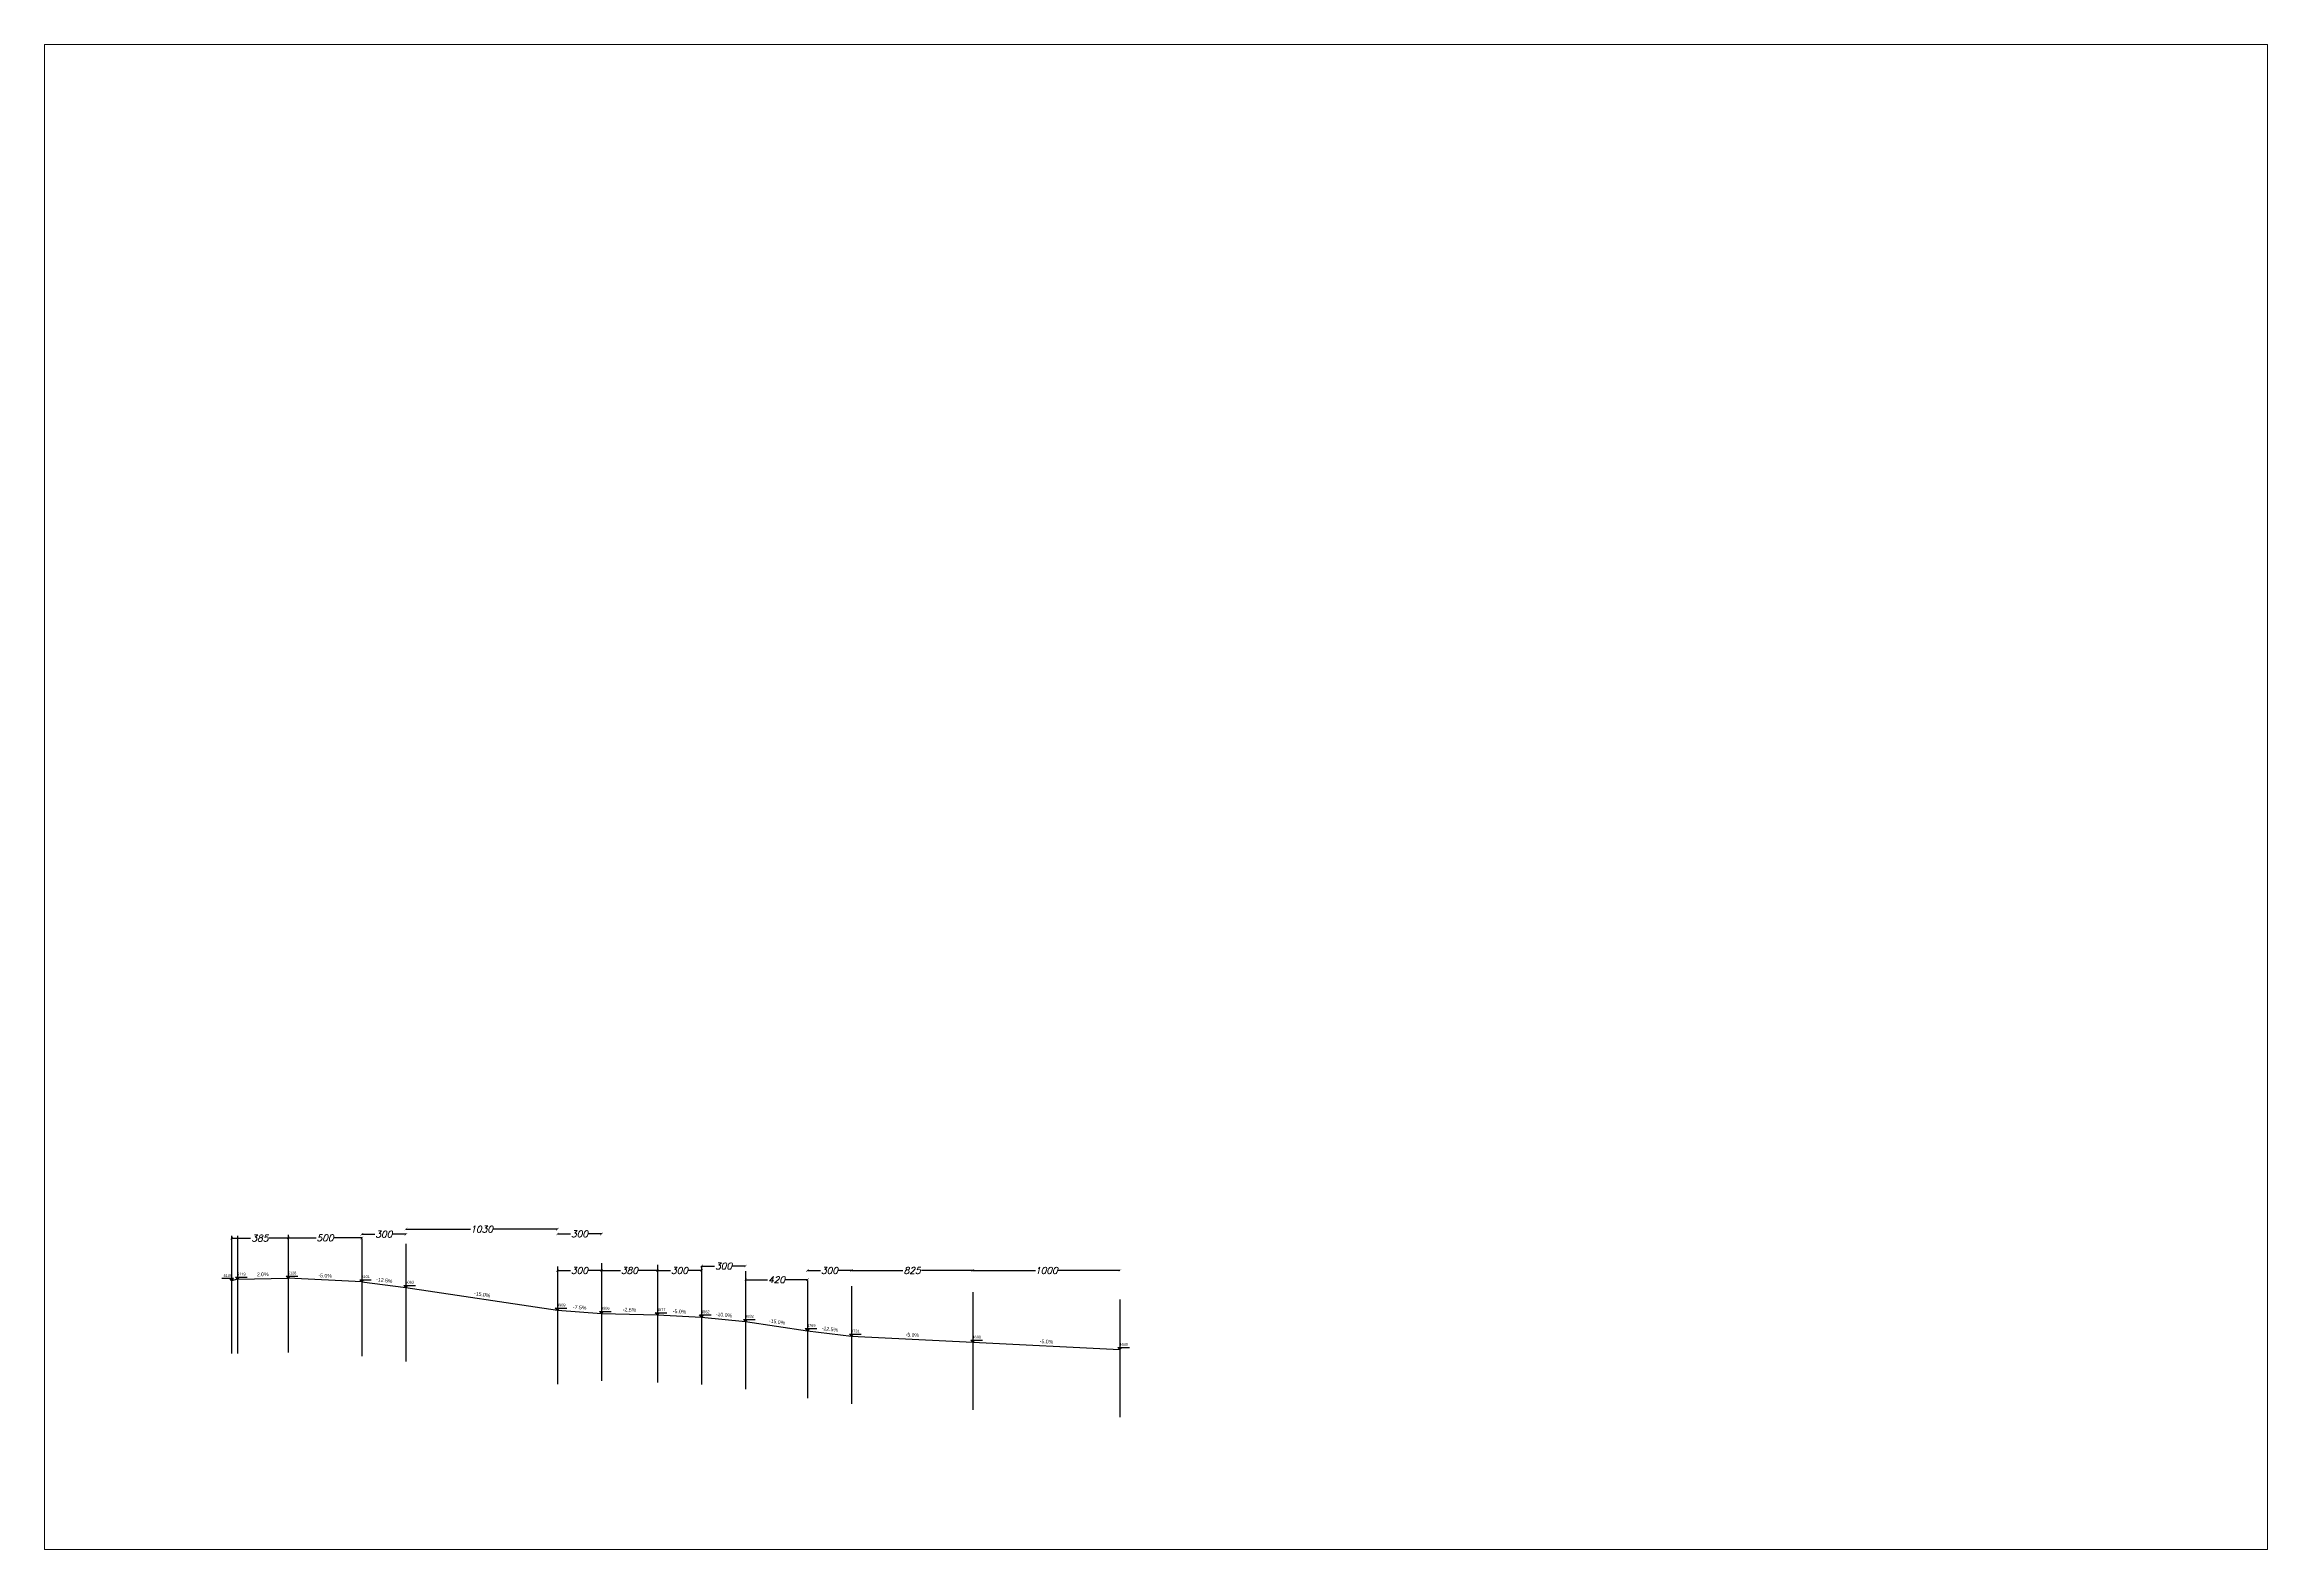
# Paper-space layout '1' of a CAD drawing. Header units: millimetres. Extents: x 24 to 252, y 34 to 188.
# The model-space entities are those that its viewports show. They can reach past a viewport. Long polylines and large blocks are cut down to what shows.
import ezdxf
from ezdxf.enums import TextEntityAlignment as Align

# ---------------------------------------------------------------- set-up
doc = ezdxf.new("R2010")
doc.units = ezdxf.units.MM
doc.linetypes.add('1-1', pattern=[2, 1, -1])
doc.layers.add('$M-kv bnyan', color=240, linetype='Continuous')
doc.layers.add('RO-HATCH6', color=82, linetype='Continuous')
doc.styles.add('ITALIC', font='italic.shx')
doc.styles.get("Standard").update_dxf_attribs({"font": 'arial.ttf'})
doc.dimstyles.new('abed', dxfattribs={"dimtxt": 45, "dimasz": 18, "dimexe": 3, "dimexo": 8, "dimgap": 0.09, "dimtad": 0, "dimtoh": 1, "dimdec": 0, "dimzin": 0, "dimdsep": 46, "dimtxsty": 'ITALIC', "dimblk1": 'ARCHTICK', "dimblk2": 'ARCHTICK', "dimsah": 1, "dimcen": 0.09, "dimse1": 1, "dimse2": 1, "dimclrd": 4, "dimclrt": 4, "dimadec": 0, "dimazin": 0, "dimtfac": 1, "dimtdec": 0, "dimtofl": 0, "dimtmove": 0, "dimatfit": 3, "dimfxl": 1, "dimtolj": 1, "dimtzin": 0, "dimarcsym": 0})

# ---------------------------------------------------------------- blocks, each defined once
blk = doc.blocks.new('spot LV')
at = {"layer": 'RO-HATCH6'}
h = blk.add_hatch(color=7, dxfattribs=at)
h.dxf.hatch_style = 1
h.paths.add_polyline_path([(176, 14), (148, 14), (162, 0)])
blk.add_lwpolyline([(176, 14), (162, 0), (148, 14), (227, 14)])
for tag, p in [('LV', (159, 26)), ('R_LV', (180, -10))]:
    blk.add_attdef(tag, p, '', height=18.8)
blk = doc.blocks.new('spot_level')
at = {"layer": 'RO-HATCH6'}
h = blk.add_hatch(color=7, dxfattribs=at)
h.dxf.hatch_style = 1
h.paths.add_polyline_path([(14, 14), (-14, 14), (0, 0)])
blk.add_lwpolyline([(14, 14), (0, 0), (-14, 14), (65, 14)])
for tag, p in [('LV', (-3, 26)), ('R_LV', (18, -10))]:
    blk.add_attdef(tag, p, '', height=18.8)
blk = doc.blocks.new('_ArchTick')
at = {"color": 0, "linetype": 'ByBlock', "const_width": 0.15}
blk.add_lwpolyline([(-0.5, -0.5), (0.5, 0.5)], dxfattribs=at)
blk = doc.blocks.new('*D142')
at = {"color": 4, "lineweight": -2, "transparency": 16777216}
for p, q in [((967, 5399), (1096, 5399)), ((1352, 5399), (1222, 5399))]:
    blk.add_line(p, q, dxfattribs=at)
at = {"layer": 'Defpoints', "color": 0, "transparency": 16777216}
for p in [(967, 5399), (967, 5396), (1352, 5422)]:
    blk.add_point(p, dxfattribs=at)
at = {"color": 4, "lineweight": -2, "transparency": 16777216, "xscale": 18, "yscale": 18, "zscale": 18, "rotation": 180}
blk.add_blockref('_ArchTick', (967, 5399), dxfattribs=at)
at = {"color": 4, "lineweight": -2, "transparency": 16777216, "xscale": 18, "yscale": 18, "zscale": 18}
blk.add_blockref('_ArchTick', (1352, 5399), dxfattribs=at)
at = {"color": 4, "transparency": 16777216, "insert": (1159, 5399), "char_height": 45, "attachment_point": 5, "style": 'ITALIC'}
blk.add_mtext('\\A1;385', dxfattribs=at)
blk = doc.blocks.new('*D143')
at = {"color": 4, "lineweight": -2, "transparency": 16777216}
for p, q in [((1352, 5400), (1541, 5400)), ((1852, 5400), (1663, 5400))]:
    blk.add_line(p, q, dxfattribs=at)
at = {"layer": 'Defpoints', "color": 0, "transparency": 16777216}
for p in [(1352, 5422), (1352, 5400), (1852, 5397)]:
    blk.add_point(p, dxfattribs=at)
at = {"color": 4, "lineweight": -2, "transparency": 16777216, "xscale": 18, "yscale": 18, "zscale": 18, "rotation": 180}
blk.add_blockref('_ArchTick', (1352, 5400), dxfattribs=at)
at = {"color": 4, "lineweight": -2, "transparency": 16777216, "xscale": 18, "yscale": 18, "zscale": 18}
blk.add_blockref('_ArchTick', (1852, 5400), dxfattribs=at)
at = {"color": 4, "transparency": 16777216, "insert": (1602, 5400), "char_height": 45, "attachment_point": 5, "style": 'ITALIC'}
blk.add_mtext('\\A1;500', dxfattribs=at)
blk = doc.blocks.new('*D144')
at = {"color": 4, "lineweight": -2, "transparency": 16777216}
for p, q in [((1852, 5425), (1941, 5425)), ((2152, 5425), (2063, 5425))]:
    blk.add_line(p, q, dxfattribs=at)
at = {"layer": 'Defpoints', "color": 0, "transparency": 16777216}
for p in [(1852, 5425), (1852, 5397), (2152, 5360)]:
    blk.add_point(p, dxfattribs=at)
at = {"color": 4, "lineweight": -2, "transparency": 16777216, "xscale": 18, "yscale": 18, "zscale": 18, "rotation": 180}
blk.add_blockref('_ArchTick', (1852, 5425), dxfattribs=at)
at = {"color": 4, "lineweight": -2, "transparency": 16777216, "xscale": 18, "yscale": 18, "zscale": 18}
blk.add_blockref('_ArchTick', (2152, 5425), dxfattribs=at)
at = {"color": 4, "transparency": 16777216, "insert": (2002, 5425), "char_height": 45, "attachment_point": 5, "style": 'ITALIC'}
blk.add_mtext('\\A1;300', dxfattribs=at)
blk = doc.blocks.new('*D146')
at = {"color": 4, "lineweight": -2, "transparency": 16777216}
for p, q in [((3182, 5427), (3271, 5427)), ((3482, 5427), (3393, 5427))]:
    blk.add_line(p, q, dxfattribs=at)
at = {"layer": 'Defpoints', "color": 0, "transparency": 16777216}
for p in [(3182, 5427), (3182, 5205), (3482, 5228)]:
    blk.add_point(p, dxfattribs=at)
at = {"color": 4, "lineweight": -2, "transparency": 16777216, "xscale": 18, "yscale": 18, "zscale": 18, "rotation": 180}
blk.add_blockref('_ArchTick', (3182, 5427), dxfattribs=at)
at = {"color": 4, "lineweight": -2, "transparency": 16777216, "xscale": 18, "yscale": 18, "zscale": 18}
blk.add_blockref('_ArchTick', (3482, 5427), dxfattribs=at)
at = {"color": 4, "transparency": 16777216, "insert": (3332, 5427), "char_height": 45, "attachment_point": 5, "style": 'ITALIC'}
blk.add_mtext('\\A1;300', dxfattribs=at)
blk = doc.blocks.new('*D148')
at = {"color": 4, "lineweight": -2, "transparency": 16777216}
for p, q in [((3182, 5179), (3271, 5179)), ((3482, 5179), (3393, 5179))]:
    blk.add_line(p, q, dxfattribs=at)
at = {"layer": 'Defpoints', "color": 0, "transparency": 16777216}
for p in [(3182, 5205), (3182, 5179), (3482, 5228)]:
    blk.add_point(p, dxfattribs=at)
at = {"color": 4, "lineweight": -2, "transparency": 16777216, "xscale": 18, "yscale": 18, "zscale": 18, "rotation": 180}
blk.add_blockref('_ArchTick', (3182, 5179), dxfattribs=at)
at = {"color": 4, "lineweight": -2, "transparency": 16777216, "xscale": 18, "yscale": 18, "zscale": 18}
blk.add_blockref('_ArchTick', (3482, 5179), dxfattribs=at)
at = {"color": 4, "transparency": 16777216, "insert": (3332, 5179), "char_height": 45, "attachment_point": 5, "style": 'ITALIC'}
blk.add_mtext('\\A1;300', dxfattribs=at)
blk = doc.blocks.new('*D149')
at = {"color": 4, "lineweight": -2, "transparency": 16777216}
for p, q in [((3482, 5179), (3611, 5179)), ((3862, 5179), (3733, 5179))]:
    blk.add_line(p, q, dxfattribs=at)
at = {"layer": 'Defpoints', "color": 0, "transparency": 16777216}
for p in [(3482, 5228), (3482, 5179), (3862, 5218)]:
    blk.add_point(p, dxfattribs=at)
at = {"color": 4, "lineweight": -2, "transparency": 16777216, "xscale": 18, "yscale": 18, "zscale": 18, "rotation": 180}
blk.add_blockref('_ArchTick', (3482, 5179), dxfattribs=at)
at = {"color": 4, "lineweight": -2, "transparency": 16777216, "xscale": 18, "yscale": 18, "zscale": 18}
blk.add_blockref('_ArchTick', (3862, 5179), dxfattribs=at)
at = {"color": 4, "transparency": 16777216, "insert": (3672, 5179), "char_height": 45, "attachment_point": 5, "style": 'ITALIC'}
blk.add_mtext('\\A1;380', dxfattribs=at)
blk = doc.blocks.new('*D150')
at = {"color": 4, "lineweight": -2, "transparency": 16777216}
for p, q in [((3862, 5179), (3951, 5179)), ((4162, 5179), (4073, 5179))]:
    blk.add_line(p, q, dxfattribs=at)
at = {"layer": 'Defpoints', "color": 0, "transparency": 16777216}
for p in [(3862, 5218), (3862, 5179), (4162, 5203)]:
    blk.add_point(p, dxfattribs=at)
at = {"color": 4, "lineweight": -2, "transparency": 16777216, "xscale": 18, "yscale": 18, "zscale": 18, "rotation": 180}
blk.add_blockref('_ArchTick', (3862, 5179), dxfattribs=at)
at = {"color": 4, "lineweight": -2, "transparency": 16777216, "xscale": 18, "yscale": 18, "zscale": 18}
blk.add_blockref('_ArchTick', (4162, 5179), dxfattribs=at)
at = {"color": 4, "transparency": 16777216, "insert": (4012, 5179), "char_height": 45, "attachment_point": 5, "style": 'ITALIC'}
blk.add_mtext('\\A1;300', dxfattribs=at)
blk = doc.blocks.new('*D151')
at = {"color": 4, "lineweight": -2, "transparency": 16777216}
for p, q in [((4162, 5209), (4251, 5209)), ((4462, 5209), (4373, 5209))]:
    blk.add_line(p, q, dxfattribs=at)
at = {"layer": 'Defpoints', "color": 0, "transparency": 16777216}
for p in [(4162, 5209), (4162, 5203), (4462, 5173)]:
    blk.add_point(p, dxfattribs=at)
at = {"color": 4, "lineweight": -2, "transparency": 16777216, "xscale": 18, "yscale": 18, "zscale": 18, "rotation": 180}
blk.add_blockref('_ArchTick', (4162, 5209), dxfattribs=at)
at = {"color": 4, "lineweight": -2, "transparency": 16777216, "xscale": 18, "yscale": 18, "zscale": 18}
blk.add_blockref('_ArchTick', (4462, 5209), dxfattribs=at)
at = {"color": 4, "transparency": 16777216, "insert": (4312, 5209), "char_height": 45, "attachment_point": 5, "style": 'ITALIC'}
blk.add_mtext('\\A1;300', dxfattribs=at)
blk = doc.blocks.new('*D152')
at = {"color": 4, "lineweight": -2, "transparency": 16777216}
for p, q in [((4462, 5116), (4611, 5116)), ((4882, 5116), (4733, 5116))]:
    blk.add_line(p, q, dxfattribs=at)
at = {"layer": 'Defpoints', "color": 0, "transparency": 16777216}
for p in [(4462, 5173), (4462, 5116), (4882, 5110)]:
    blk.add_point(p, dxfattribs=at)
at = {"color": 4, "lineweight": -2, "transparency": 16777216, "xscale": 18, "yscale": 18, "zscale": 18, "rotation": 180}
blk.add_blockref('_ArchTick', (4462, 5116), dxfattribs=at)
at = {"color": 4, "lineweight": -2, "transparency": 16777216, "xscale": 18, "yscale": 18, "zscale": 18}
blk.add_blockref('_ArchTick', (4882, 5116), dxfattribs=at)
at = {"color": 4, "transparency": 16777216, "insert": (4672, 5116), "char_height": 45, "attachment_point": 5, "style": 'ITALIC'}
blk.add_mtext('\\A1;420', dxfattribs=at)
blk = doc.blocks.new('*D153')
at = {"color": 4, "lineweight": -2, "transparency": 16777216}
for p, q in [((4882, 5179), (4971, 5179)), ((5182, 5179), (5093, 5179))]:
    blk.add_line(p, q, dxfattribs=at)
at = {"layer": 'Defpoints', "color": 0, "transparency": 16777216}
for p in [(4882, 5179), (4882, 5110), (5182, 5073)]:
    blk.add_point(p, dxfattribs=at)
at = {"color": 4, "lineweight": -2, "transparency": 16777216, "xscale": 18, "yscale": 18, "zscale": 18, "rotation": 180}
blk.add_blockref('_ArchTick', (4882, 5179), dxfattribs=at)
at = {"color": 4, "lineweight": -2, "transparency": 16777216, "xscale": 18, "yscale": 18, "zscale": 18}
blk.add_blockref('_ArchTick', (5182, 5179), dxfattribs=at)
at = {"color": 4, "transparency": 16777216, "insert": (5032, 5179), "char_height": 45, "attachment_point": 5, "style": 'ITALIC'}
blk.add_mtext('\\A1;300', dxfattribs=at)
blk = doc.blocks.new('*D154')
at = {"color": 4, "lineweight": -2, "transparency": 16777216}
for p, q in [((5182, 5179), (5531, 5179)), ((6007, 5179), (5657, 5179))]:
    blk.add_line(p, q, dxfattribs=at)
at = {"layer": 'Defpoints', "color": 0, "transparency": 16777216}
for p in [(5182, 5179), (5182, 5073), (6007, 5031)]:
    blk.add_point(p, dxfattribs=at)
at = {"color": 4, "lineweight": -2, "transparency": 16777216, "xscale": 18, "yscale": 18, "zscale": 18, "rotation": 180}
blk.add_blockref('_ArchTick', (5182, 5179), dxfattribs=at)
at = {"color": 4, "lineweight": -2, "transparency": 16777216, "xscale": 18, "yscale": 18, "zscale": 18}
blk.add_blockref('_ArchTick', (6007, 5179), dxfattribs=at)
at = {"color": 4, "transparency": 16777216, "insert": (5594, 5179), "char_height": 45, "attachment_point": 5, "style": 'ITALIC'}
blk.add_mtext('\\A1;825', dxfattribs=at)
blk = doc.blocks.new('*D155')
at = {"color": 4, "lineweight": -2, "transparency": 16777216}
for p, q in [((6007, 5179), (6432, 5179)), ((7007, 5179), (6582, 5179))]:
    blk.add_line(p, q, dxfattribs=at)
at = {"layer": 'Defpoints', "color": 0, "transparency": 16777216}
for p in [(6007, 5179), (6007, 5031), (7007, 4981)]:
    blk.add_point(p, dxfattribs=at)
at = {"color": 4, "lineweight": -2, "transparency": 16777216, "xscale": 18, "yscale": 18, "zscale": 18, "rotation": 180}
blk.add_blockref('_ArchTick', (6007, 5179), dxfattribs=at)
at = {"color": 4, "lineweight": -2, "transparency": 16777216, "xscale": 18, "yscale": 18, "zscale": 18}
blk.add_blockref('_ArchTick', (7007, 5179), dxfattribs=at)
at = {"color": 4, "transparency": 16777216, "insert": (6507, 5179), "char_height": 45, "attachment_point": 5, "style": 'ITALIC'}
blk.add_mtext('\\A1;1000', dxfattribs=at)
blk = doc.blocks.new('*D156')
at = {"color": 4, "lineweight": -2, "transparency": 16777216}
for p, q in [((2152, 5460), (2592, 5460)), ((3182, 5460), (2742, 5460))]:
    blk.add_line(p, q, dxfattribs=at)
at = {"layer": 'Defpoints', "color": 0, "transparency": 16777216}
for p in [(2152, 5460), (2152, 5360), (3182, 5205)]:
    blk.add_point(p, dxfattribs=at)
at = {"color": 4, "lineweight": -2, "transparency": 16777216, "xscale": 18, "yscale": 18, "zscale": 18, "rotation": 180}
blk.add_blockref('_ArchTick', (2152, 5460), dxfattribs=at)
at = {"color": 4, "lineweight": -2, "transparency": 16777216, "xscale": 18, "yscale": 18, "zscale": 18}
blk.add_blockref('_ArchTick', (3182, 5460), dxfattribs=at)
at = {"color": 4, "transparency": 16777216, "insert": (2667, 5460), "char_height": 45, "attachment_point": 5, "style": 'ITALIC'}
blk.add_mtext('\\A1;1030', dxfattribs=at)

msp = doc.modelspace()

# ---------------------------------------------------------------- linework, layer by layer
at = {"layer": '$M-kv bnyan', "color": 9, "linetype": '1-1', "ltscale": 35}
msp.add_lwpolyline([(966.7, 5414.4), (966.7, 4613.7)], dxfattribs=at)
at = {"layer": '$M-kv bnyan', "color": 6, "linetype": '1-1', "ltscale": 35}
for points in [[(1006.7, 5414.4), (1006.7, 4613.7)], [(1351.7, 5422.1), (1351.7, 4621.4)], [(1851.7, 5397.1), (1851.7, 4596.4)], [(2151.7, 5359.6), (2151.7, 4558.9)], [(3181.7, 5205.1), (3181.7, 4404.4)], [(3481.7, 5227.6), (3481.7, 4426.9)], [(3861.7, 5218.1), (3861.7, 4417.4)], [(4161.7, 5203.1), (4161.7, 4402.4)], [(4461.7, 5173.1), (4461.7, 4372.4)], [(4881.7, 5110.1), (4881.7, 4309.4)], [(5181.7, 5072.6), (5181.7, 4271.9)], [(6006.7, 5031.4), (6006.7, 4230.6)], [(7006.7, 4981.4), (7006.7, 4180.6)]]:
    msp.add_lwpolyline(points, dxfattribs=at)
for points in [[(1006.7, 5119), (966.7, 5109)], [(1006.7, 5119), (1351.7, 5125.9)], [(1851.7, 5100.9), (1351.7, 5125.9)], [(1851.7, 5100.9), (2151.7, 5063.4)], [(2151.7, 5063.4), (3181.7, 4908.9)], [(3181.7, 4908.9), (3481.7, 4886.4)], [(3481.7, 4886.4), (3861.7, 4876.9), (4161.7, 4861.9), (4461.7, 4831.9), (4881.7, 4768.9), (5181.7, 4731.4)], [(5181.7, 4731.4), (6006.7, 4690.1)], [(6006.7, 4690.1), (7006.7, 4640.1)]]:
    msp.add_lwpolyline(points)

# ---------------------------------------------------------------- block references
ref = msp.add_blockref('spot LV', (1128.4, 5109), dxfattribs=dict(xscale=-1))
ref.add_attrib('LV', '5109', (912.2, 5134.5), dxfattribs={"height": 18.75})
ref = msp.add_blockref('spot LV', (845, 5119))
ref.add_attrib('LV', '5119', (1003.8, 5144.5), dxfattribs={"height": 18.75})
for p, values in [((1351.7, 5125.9), {'LV': '5126'}), ((1851.7, 5100.9), {'LV': '5101'}), ((2151.7, 5063.4), {'LV': '5063'}), ((3181.7, 4908.9), {'LV': '4909'}), ((3481.7, 4886.4), {'LV': '4886'}), ((3861.7, 4876.9), {'LV': '4877'}), ((4161.7, 4861.9), {'LV': '4862'}), ((4461.7, 4831.9), {'LV': '4832'}), ((4881.7, 4768.9), {'LV': '4769'}), ((5181.7, 4731.4), {'LV': '4731'}), ((6006.7, 4690.1), {'LV': '4690'}), ((7006.7, 4640.1), {'LV': '4640'})]:
    msp.add_blockref('spot_level', p).add_auto_attribs(values)

# ---------------------------------------------------------------- texts
for s, rotation, p in [('2.0%', 1.14576, (1179, 5132.4)), ('-5.0%', 357.13759, (1602.2, 5123.4)), ('-12.5%', 352.87498, (2002.9, 5092.1)), ('-15.0%', 351.46923, (2668.1, 4996)), ('-7.5%', 355.71085, (3332.4, 4907.6)), ('-2.5%', 358.5679, (3671.9, 4891.6)), ('-5.0%', 357.13759, (4012.2, 4879.4)), ('-10.0%', 354.28941, (4312.7, 4856.9)), ('-15.0%', 351.46923, (4673.1, 4810.3)), ('-12.5%', 352.87498, (5032.9, 4760.1)), ('-5.0%', 357.13759, (5594.7, 4720.8)), ('-5.0%', 357.13759, (6507.2, 4675.1))]:
    msp.add_text(s, height=25, rotation=rotation).set_placement(p, align=Align.BOTTOM_CENTER)

# ---------------------------------------------------------------- dimensions: what is measured, and where the dimension line sits
for base, p1, p2, picture, middle in [((1851.7, 5424.9), (2151.7, 5359.6), (1851.7, 5397.1), '*D144', (2001.7, 5424.9)), ((2151.7, 5459.6), (3181.7, 5205.1), (2151.7, 5359.6), '*D156', (2666.7, 5459.6)), ((3181.7, 5427.1), (3481.7, 5227.6), (3181.7, 5205.1), '*D146', (3331.7, 5427.1)), ((966.7, 5399.2), (1351.7, 5422.1), (966.7, 5396.4), '*D142', (1159.2, 5399.2)), ((1351.7, 5399.9), (1851.7, 5397.1), (1351.7, 5422.1), '*D143', (1601.7, 5399.9)), ((3181.7, 5178.9), (3481.7, 5227.6), (3181.7, 5205.1), '*D148', (3331.7, 5178.9)), ((3481.7, 5178.9), (3861.7, 5218.1), (3481.7, 5227.6), '*D149', (3671.7, 5178.9)), ((3861.7, 5178.9), (4161.7, 5203.1), (3861.7, 5218.1), '*D150', (4011.7, 5178.9)), ((4161.7, 5208.9), (4461.7, 5173.1), (4161.7, 5203.1), '*D151', (4311.7, 5208.9)), ((4461.7, 5115.9), (4881.7, 5110.1), (4461.7, 5173.1), '*D152', (4671.7, 5115.9)), ((4881.7, 5178.9), (5181.7, 5072.6), (4881.7, 5110.1), '*D153', (5031.7, 5178.9)), ((5181.7, 5178.9), (6006.7, 5031.4), (5181.7, 5072.6), '*D154', (5594.2, 5178.9)), ((6006.7, 5178.9), (7006.7, 4981.4), (6006.7, 5031.4), '*D155', (6506.7, 5178.9))]:
    dim = msp.add_linear_dim(base=base, p1=p1, p2=p2, dimstyle='abed')
    dim.commit()
    dim.dimension.update_dxf_attribs({"geometry": picture, "text_midpoint": middle})

psp = doc.layouts.new('1')

# ---------------------------------------------------------------- viewports
at = {"layer": '0'}
psp.add_viewport(center=(137.51, 111.14), size=(228.02, 154.4413), view_center_point=(7252.31, 8399.3), view_height=10238.4802, dxfattribs=at)

doc.saveas('drawing.dxf')
